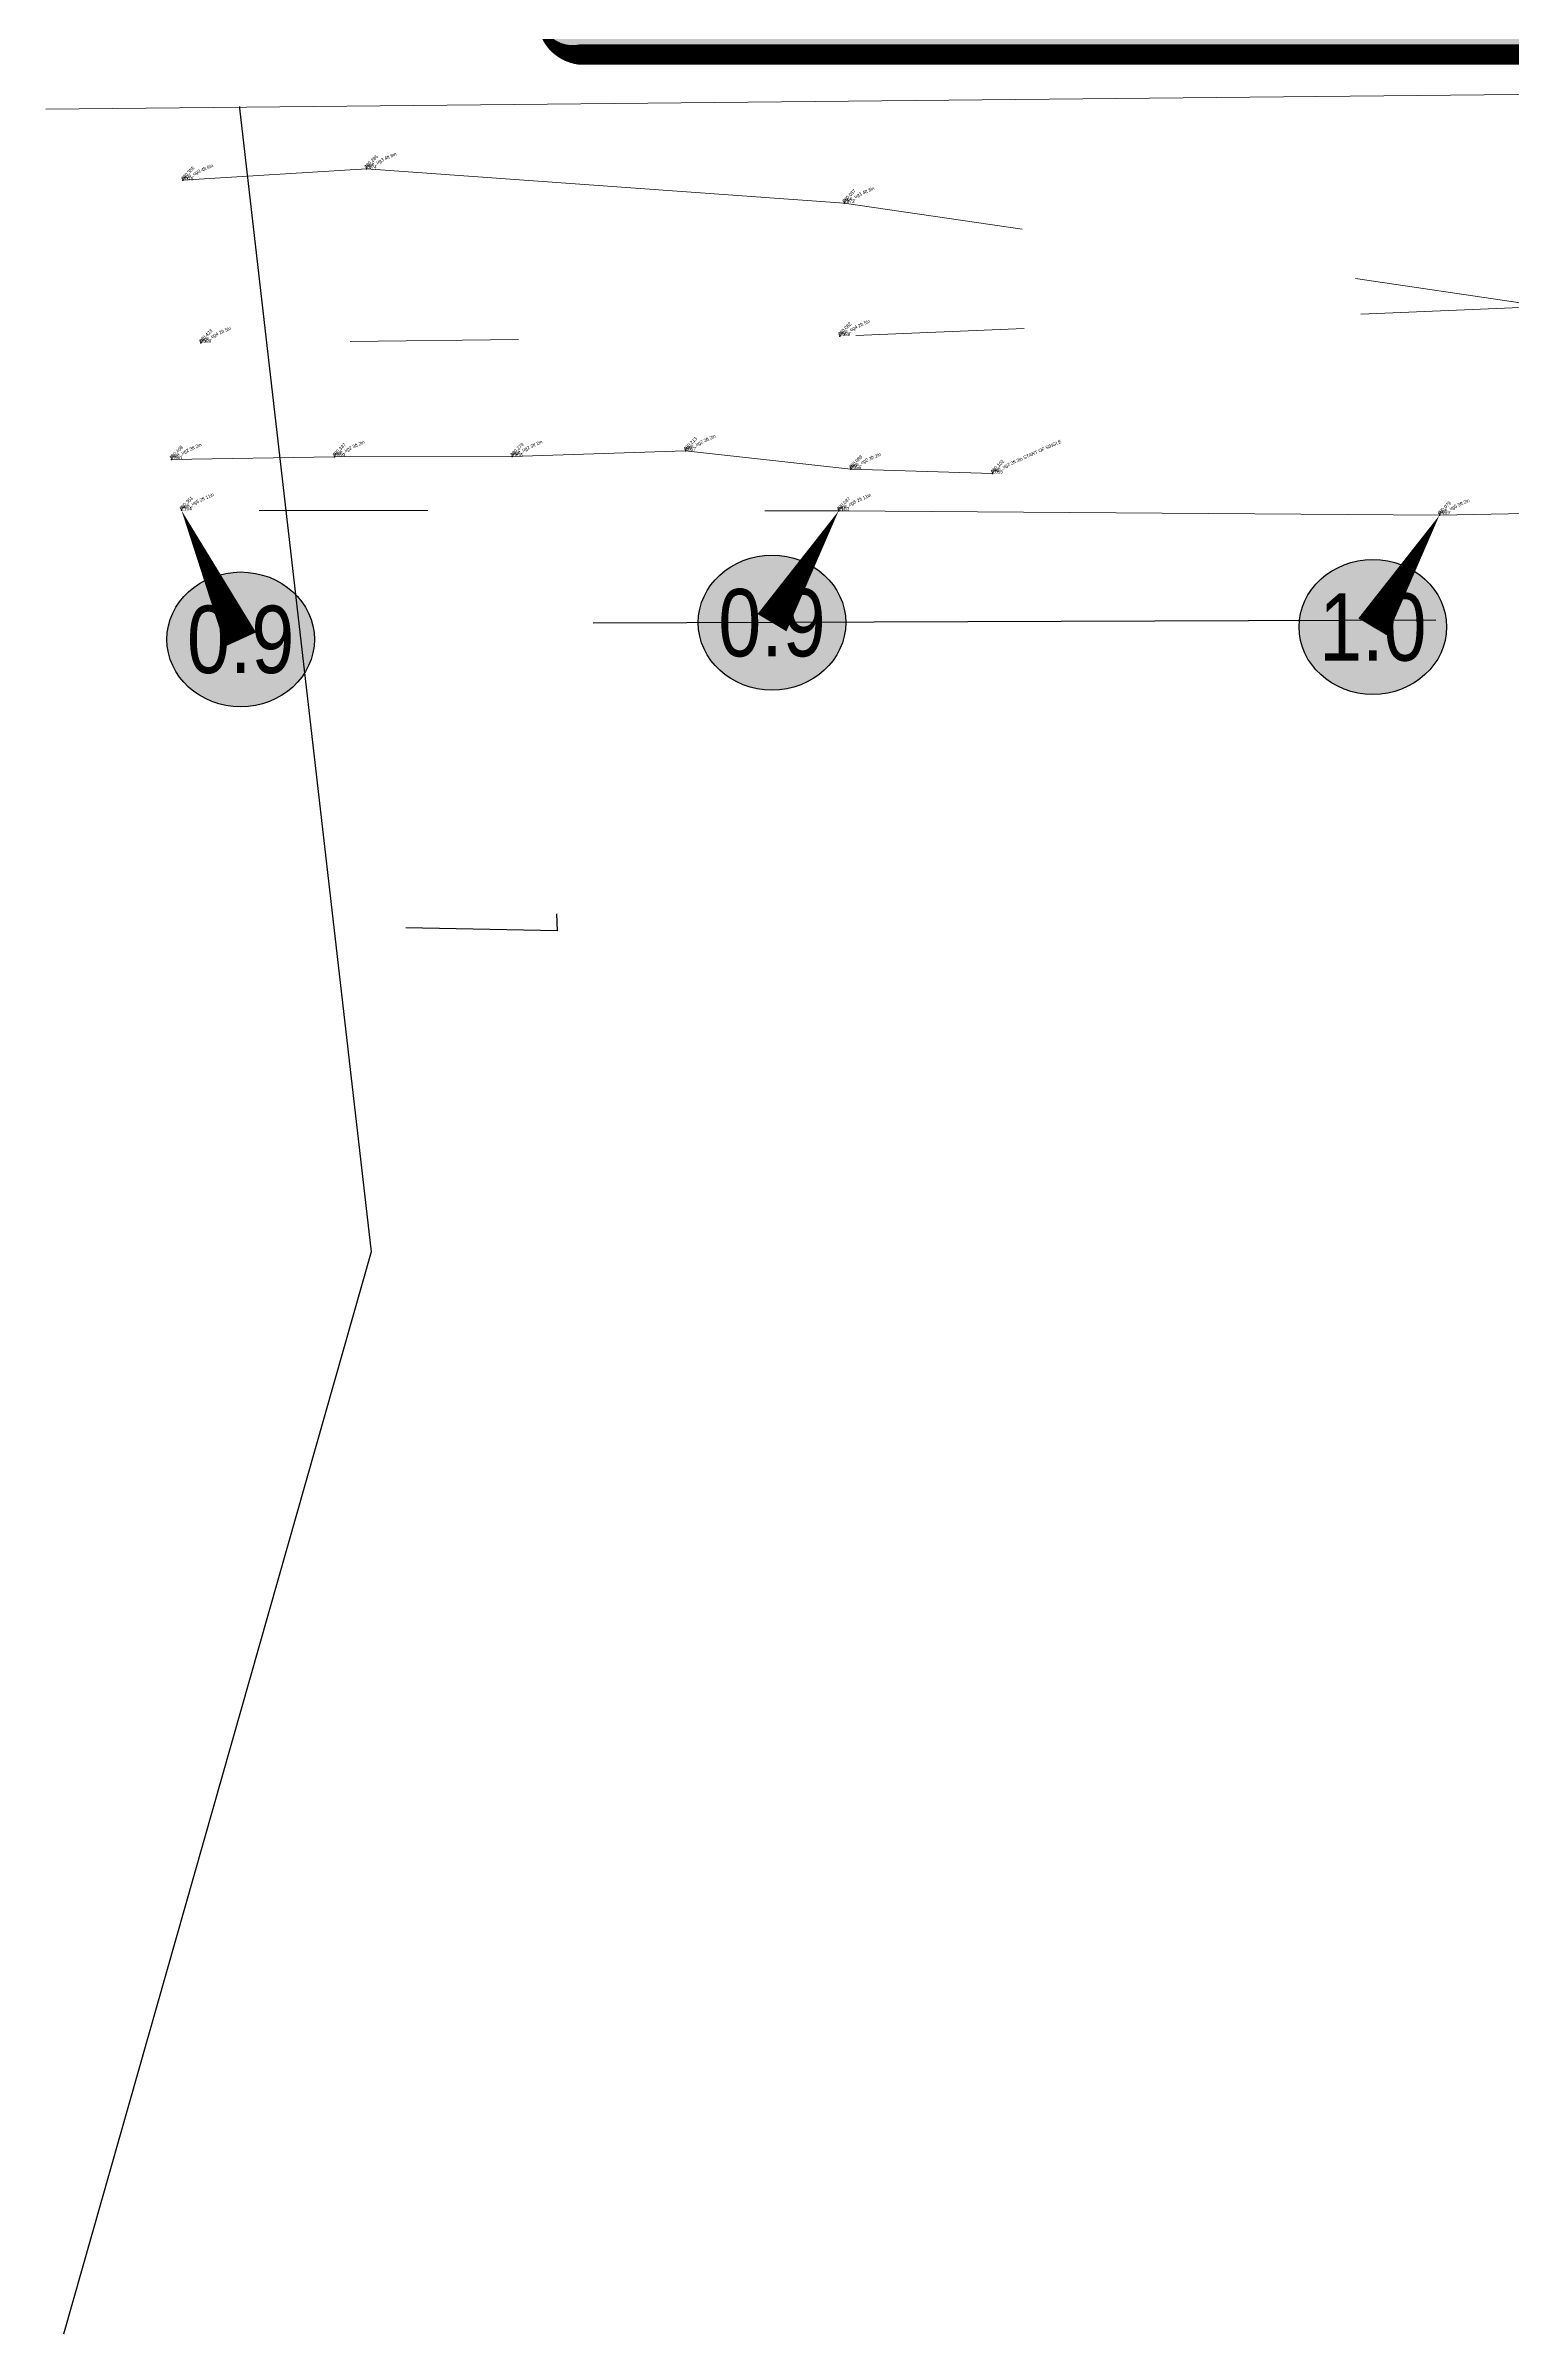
# Model space of a CAD drawing. Extents: x 39620 to 40409, y 5930668 to 5931695.
# Drawn here: x 40000.93 to 40022.69, y 5930730.93 to 5930764.88 of the extents above; entities that cross this region are included whole.
import ezdxf
from ezdxf.enums import TextEntityAlignment as Align

# ---------------------------------------------------------------- set-up
doc = ezdxf.new("R2010")
doc.units = 0
doc.header["$LTSCALE"] = 5
doc.header["$PDSIZE"] = 0.5
doc.linetypes.add('CENTERLINEX3', pattern=[5, 2.5, -1, 0.5, -1])
doc.linetypes.add('CENTERLINEX33', pattern=[6.5, 2.5, -1, 0.5, -1, 0.5, -1])
for name, color, linetype in [('7', 7, 'Continuous'), ('AS-POWER', 104, 'foc-POWER'), ('L-TITLEDB', 4, 'Continuous'), ('P-ELEVATION', 7, 'Continuous')]:
    doc.layers.add(name, color=color, linetype=linetype)
doc.layers.add('EXISTING PIPE (EXIST OR HP)', color=240, linetype='CENTERLINEX33', lineweight=20)
doc.layers.add('EXISTING PIPE IP', color=7, linetype='CENTERLINEX3', lineweight=30, true_color=0x3800e0)
for name, color, linetype, plot in [('Z-DESCRIPTION', 4, 'Continuous', False), ('Z-ELEVATION', 2, 'Continuous', False), ('Z-MSPOINT', 7, 'Continuous', False), ('Z-POINTNUMBER', 6, 'Continuous', False)]:
    doc.layers.add(name, color=color, linetype=linetype, plot=plot)
doc.styles.add('80', font='', dxfattribs={"height": 10})
doc.styles.add('DESCRIPTION', font='', dxfattribs={"height": 2.5})
doc.styles.add('ELEVATION', font='', dxfattribs={"height": 2.5})
doc.styles.add('foc-LtypeFont', font='', dxfattribs={"height": 7.35})
doc.styles.add('POINTNUMBER', font='', dxfattribs={"height": 2.5})
doc.styles.get('80').set_extended_font_data('Arial Narrow')
doc.styles.get('DESCRIPTION').set_extended_font_data('Arial Narrow')
doc.styles.get('ELEVATION').set_extended_font_data('Arial Narrow')
doc.styles.get('foc-LtypeFont').set_extended_font_data('Arial Narrow')
doc.styles.get('POINTNUMBER').set_extended_font_data('Arial Narrow')
doc.linetypes.add('foc-POWER', pattern='A,6,-1,["P",foc-LtypeFont,S=0.2,R=0,X=-0.625,Y=-0.75],-1.24,4', length=12.24)

# ---------------------------------------------------------------- blocks, each defined once
blk = doc.blocks.new('*U1110')
h = blk.add_hatch(color=255)
edge = h.paths.add_edge_path()
edge.add_line((-94, -28.5), (94, -28.5))
edge.add_arc((94, -22.5), 6, 270, 360)
edge.add_line((100, -22.5), (100, 21))
edge.add_arc((94, 21), 6, 0, 90)
edge.add_line((94, 27), (-94, 27))
edge.add_arc((-94, 21), 6, 90, 180)
edge.add_line((-100, 21), (-100, -22.5))
edge.add_arc((-94, -22.5), 6, 180, 270)
at = {"color": 8, "true_color": 0x787878, "flags": 128}
blk.add_lwpolyline([(-94, -28.5, 3, 3, 0), (94, -28.5, 3, 3, 0.414214), (100, -22.5, 3, 3, 0), (100, 21, 3, 0, 0.414214), (94, 27, 0, 0, 0), (-94, 27, 0, 0, 0.414214), (-100, 21, 0, 0, 0), (-100, -22.5, 0, 3, 0.414214)], format="xyseb", close=True, dxfattribs=at)
blk.add_lwpolyline([(137.89, -54.76, 0, 10, 0), (0, 0, 5, 5, 0)], format="xyseb", dxfattribs=at)
at = {"color": 8, "true_color": 0x787878, "style": '80'}
blk.add_attdef('ENTER_TEXT_001', (-35.99, -5), '', height=10, dxfattribs=at)
blk = doc.blocks.new('*U1105')
at = {"layer": 'P-ELEVATION'}
h = blk.add_hatch(color=111, dxfattribs=at)
h.dxf.hatch_style = 1
edge = h.paths.add_edge_path()
edge.add_ellipse((0, 0), major_axis=(-10.94, 0), ratio=0.913794, start_angle=0, end_angle=360)
at = {"layer": 'P-ELEVATION', "color": 7, "flags": 128}
blk.add_lwpolyline([(0, 0, 5, 0, 0), (-8.78, 19.14, 0, 0, 0)], format="xyseb", dxfattribs=at)
at = {"layer": 'P-ELEVATION', "color": 7}
blk.add_ellipse((0, 0), major_axis=(-10.94, 0), ratio=0.913794, dxfattribs=at)
at = {"layer": 'P-ELEVATION', "style": '80'}
blk.add_attdef('BEND', text='', height=10, dxfattribs=at).set_placement((0, 0), align=Align.MIDDLE_CENTER)
blk = doc.blocks.new('*U1106')
at = {"layer": 'P-ELEVATION'}
h = blk.add_hatch(color=111, dxfattribs=at)
h.dxf.hatch_style = 1
edge = h.paths.add_edge_path()
edge.add_ellipse((0, 0), major_axis=(-10.94, 0), ratio=0.913794, start_angle=0, end_angle=360)
at = {"layer": 'P-ELEVATION', "color": 7, "flags": 128}
blk.add_lwpolyline([(0, 0, 5, 0, 0), (9.89, 16.59, 0, 0, 0)], format="xyseb", dxfattribs=at)
at = {"layer": 'P-ELEVATION', "color": 7}
blk.add_ellipse((0, 0), major_axis=(-10.94, 0), ratio=0.913794, dxfattribs=at)
at = {"layer": 'P-ELEVATION', "style": '80'}
blk.add_attdef('BEND', text='', height=10, dxfattribs=at).set_placement((0, 0), align=Align.MIDDLE_CENTER)

msp = doc.modelspace()

# ---------------------------------------------------------------- linework, layer by layer
at = {"layer": 'AS-POWER', "linetype": 'Continuous', "lineweight": 30, "flags": 128}
msp.add_lwpolyline([(40003.807, 5930763.979), (40003.81, 5930763.954), (40005.762, 5930746.989), (40001.198, 5930730.934)], dxfattribs=at)
at = {"layer": 'EXISTING PIPE (EXIST OR HP)', "flags": 128}
for points in [[(40002.969, 5930762.885), (40005.689, 5930763.057), (40012.778, 5930762.548), (40028.81, 5930760.182), (40031.09, 5930760.155)], [(40032.934, 5930761.319), (40025.127, 5930761.097), (40012.714, 5930760.574), (40003.235, 5930760.472)], [(40014.978, 5930758.536), (40012.875, 5930758.602), (40010.425, 5930758.872), (40007.853, 5930758.787), (40005.217, 5930758.783), (40002.799, 5930758.744)], [(40121.573, 5930759.162), (40118.245, 5930759.118), (40106.652, 5930758.899), (40094.714, 5930758.679), (40082.477, 5930758.596), (40066.515, 5930758.267), (40056.791, 5930757.864), (40045.727, 5930757.616), (40034.007, 5930757.84), (40028.653, 5930758.046), (40021.608, 5930757.918), (40012.696, 5930757.982), (40002.947, 5930757.99)]]:
    msp.add_lwpolyline(points, dxfattribs=at)
at = {"layer": 'EXISTING PIPE IP', "flags": 128}
msp.add_lwpolyline([(40121.554, 5930756.701), (40008.364, 5930756.313), (40008.518, 5930751.75), (40002.638, 5930751.865)], dxfattribs=at)
at = {"layer": 'L-TITLEDB', "lineweight": 0, "flags": 128}
msp.add_lwpolyline([(40030.314, 5930753.278), (40030.203, 5930764.234), (40000.934, 5930763.941)], dxfattribs=at)
at = {"layer": 'Z-MSPOINT'}
for p in [(40005.689, 5930763.057, 680.286), (40002.969, 5930762.885, 680.355), (40012.778, 5930762.548, 680.057), (40012.714, 5930760.574, 680.082), (40003.235, 5930760.472, 680.423), (40010.425, 5930758.872, 680.213), (40002.799, 5930758.744, 680.408), (40005.217, 5930758.783, 680.347), (40007.853, 5930758.787, 680.279), (40012.875, 5930758.602, 680.089), (40014.978, 5930758.536, 680.102), (40002.947, 5930757.99, 680.351), (40012.696, 5930757.982, 680.087), (40021.608, 5930757.918, 680.079)]:
    msp.add_point(p, dxfattribs=at)

# ---------------------------------------------------------------- block references
at = {"xscale": 0.09999999999999994, "yscale": 0.09999999999999994, "zscale": 0.09999999999999994}
for name, p, values in [('*U1105', (40003.825, 5930756.075), {'BEND': '0.9'}), ('*U1106', (40011.706, 5930756.323), {'BEND': '0.9'}), ('*U1106', (40020.618, 5930756.259), {'BEND': '1.0'})]:
    msp.add_blockref(name, p, dxfattribs=at).add_auto_attribs(values)
at = {"layer": '7'}
ref = msp.add_blockref('*U1110', (40018.242, 5930767.6), dxfattribs=dict(at, xscale=0.09999999999999994, yscale=0.09999999999999994, zscale=0.09999999999999994))
ref.add_attrib('ENTER_TEXT_001', 'Workspace inside ATCO C. of T. &', (40009.398, 5930768.778), dxfattribs={"layer": '0', "color": 8, "true_color": 0x787878, "height": 1, "style": '80'})
ref.add_attrib('ENTER_TEXT_002', 'Original Government Road Allowance', (40008.655, 5930767.093), dxfattribs={"layer": '0', "color": 8, "true_color": 0x787878, "height": 1, "style": '80'})
ref.add_attrib('ENTER_TEXT_003', '= 0.040 ha 0.10 Ac.', (40013.275, 5930765.422), dxfattribs={"layer": '0', "color": 8, "true_color": 0x787878, "height": 1, "style": '80'})

# ---------------------------------------------------------------- texts
at = {"layer": 'Z-DESCRIPTION', "style": 'DESCRIPTION'}
for s, p in [('Pipe_ug3 4ft 8in', (40002.969, 5930762.885)), ('Pipe_ug3 4ft 8in', (40005.689, 5930763.057)), ('Pipe_ug3 4ft 8in', (40012.778, 5930762.548)), ('Pipe_ug4 2ft 5in', (40003.235, 5930760.472)), ('Pipe_ug4 2ft 5in', (40012.714, 5930760.574)), ('Pipe_ug2 3ft 2in', (40002.799, 5930758.744)), ('Pipe_ug2 3ft 2in', (40005.217, 5930758.783)), ('Pipe_ug2 3ft 2in', (40007.853, 5930758.787)), ('Pipe_ug2 3ft 2in', (40010.425, 5930758.872)), ('Pipe_ug2 3ft 2in START OF SINGLE', (40014.978, 5930758.536)), ('Pipe_ug2 3ft 2in', (40012.875, 5930758.602)), ('Pipe_ug5 2ft 11in', (40002.947, 5930757.99)), ('Pipe_ug5 2ft 11in', (40012.696, 5930757.982)), ('Pipe_ug5 3ft 2in', (40021.608, 5930757.918))]:
    msp.add_text(s, height=0.04999, rotation=24, dxfattribs=at).set_placement(p)
at = {"layer": 'Z-ELEVATION', "style": 'ELEVATION'}
for s, p in [('680.355', (40002.969, 5930762.885)), ('680.286', (40005.689, 5930763.057)), ('680.057', (40012.778, 5930762.548)), ('680.423', (40003.235, 5930760.472)), ('680.082', (40012.714, 5930760.574)), ('680.408', (40002.799, 5930758.744)), ('680.347', (40005.217, 5930758.783)), ('680.279', (40007.853, 5930758.787)), ('680.213', (40010.425, 5930758.872)), ('680.089', (40012.875, 5930758.602)), ('680.102', (40014.978, 5930758.536)), ('680.351', (40002.947, 5930757.99)), ('680.087', (40012.696, 5930757.982)), ('680.079', (40021.608, 5930757.918))]:
    msp.add_text(s, height=0.05, rotation=45, dxfattribs=at).set_placement(p)
at = {"layer": 'Z-POINTNUMBER', "style": 'POINTNUMBER'}
for s, p in [('2074', (40005.689, 5930763.057)), ('2075', (40002.969, 5930762.885)), ('2073', (40012.778, 5930762.548)), ('2088', (40012.714, 5930760.574)), ('2089', (40003.235, 5930760.472)), ('2057', (40010.425, 5930758.872)), ('2060', (40002.799, 5930758.744)), ('2059', (40005.217, 5930758.783)), ('2058', (40007.853, 5930758.787)), ('2056', (40012.875, 5930758.602)), ('2055', (40014.978, 5930758.536)), ('2104', (40002.947, 5930757.99)), ('2103', (40012.696, 5930757.982)), ('2102', (40021.608, 5930757.918))]:
    msp.add_text(s, height=0.05, dxfattribs=at).set_placement(p)

doc.saveas('drawing.dxf')
